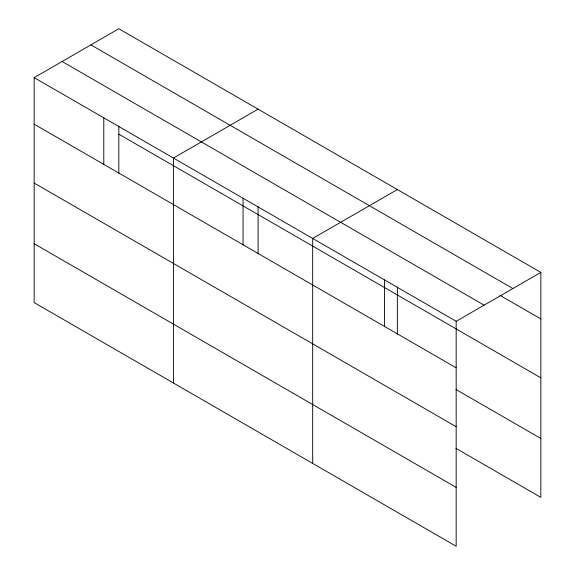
<?xml version="1.0" encoding="UTF-8"?>
<svg xmlns="http://www.w3.org/2000/svg" width="575" height="575" viewBox="0 0 575 575"><rect width="100%" height="100%" fill="white"/><g stroke="black" fill="none" stroke-linecap="round" stroke-linejoin="round"><path stroke-width="0.86" d="M34.155 77.639L456.169 321.288L456.169 546.25L34.155 302.601L34.155 77.639L118.831 28.75L540.845 272.399L540.845 497.361L455.989 448.371M258.096 109.157L173.42 158.039L173.42 383.007M397.361 189.556L312.685 238.445L312.685 463.407M456.169 321.288L540.845 272.399M90.886 44.886L512.907 288.535M499.963 295.327L540.845 318.938M62.093 61.503L484.114 305.152M118.831 134.169L540.845 377.818M34.155 124.171L456.169 367.82M455.989 389.491L540.845 438.481M34.155 183.051L456.169 426.7M34.155 243.721L456.169 487.37M397.361 286.947L397.361 334.233M384.431 279.867L384.431 326.399M258.096 206.54L258.096 253.827M243.053 198.246L243.053 244.778M118.831 126.133L118.831 173.42M103.788 117.839L103.788 164.371"/></g></svg>
